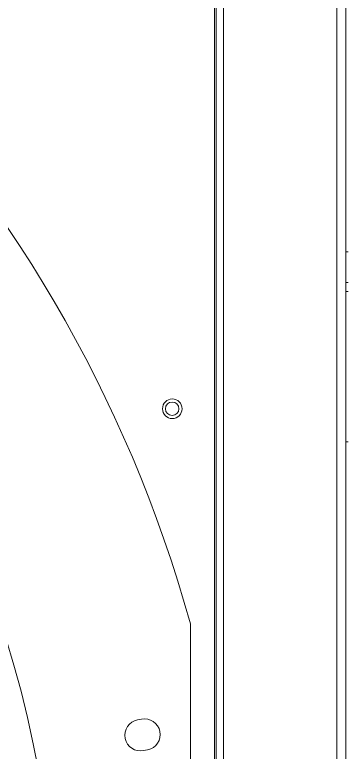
# Model space of a CAD drawing. Header units: millimetres. Extents: x 113490 to 142599, y -20467 to 115.
# Drawn here: x 131756 to 131892.2, y -10194.2 to -9893.1 of the extents above; entities that cross this region are included whole.
import ezdxf

# ---------------------------------------------------------------- set-up
doc = ezdxf.new("R2010")
doc.units = ezdxf.units.MM
doc.layers.add('DV3_0', color=7, linetype='Continuous')

msp = doc.modelspace()

# ---------------------------------------------------------------- linework, layer by layer
at = {"layer": 'DV3_0', "color": 7, "linetype": 'Continuous', "lineweight": 15}
for p, q in [((131891.24, -10374.49), (131891.24, -9742.49)), ((131838.24, -9857.26), (131838.24, -11851.51)), ((131841.24, -9857.26), (131841.24, -11851.51)), ((131891.24, -9989.98), (131892.24, -9989.98)), ((131892.24, -10002.48), (131891.24, -10002.48)), ((131892.24, -10067.48), (131891.24, -10067.48)), ((131827.74, -10436.16), (131827.74, -10141.82)), ((131807.79, -10180.71), (131806.13, -10181.04)), ((131808.62, -10193.6), (131810.29, -10193.26))]:
    msp.add_line(p, q, dxfattribs=at)
at = {"layer": 'DV3_0', "color": 7, "linetype": 'Continuous', "lineweight": 20}
for p, q in [((131887.64, -10374.49), (131887.64, -9745.49)), ((131837.64, -9845.59), (131837.64, -11865.47)), ((131892.24, -10006.08), (131891.24, -10006.08))]:
    msp.add_line(p, q, dxfattribs=at)
at = {"layer": 'DV3_0', "color": 7, "linetype": 'Continuous', "lineweight": 15}
for centre, radius in [((131820.36, -10053.99), 4), ((131820.32, -10053.99), 2.75)]:
    msp.add_circle(centre, radius, dxfattribs=at)
for centre, radius, start, end in [((131296.24, -10288.99), 551.5, 15.4775, 74.5225), ((131296.24, -10288.99), 477.5, 316.9802, 43.0198), ((131807.37, -10187.32), 6.4, 101.25, 281.25), ((131809.04, -10186.99), 6.4, 281.25, 101.25)]:
    msp.add_arc(centre, radius, start, end, dxfattribs=at)

doc.saveas('drawing.dxf')
